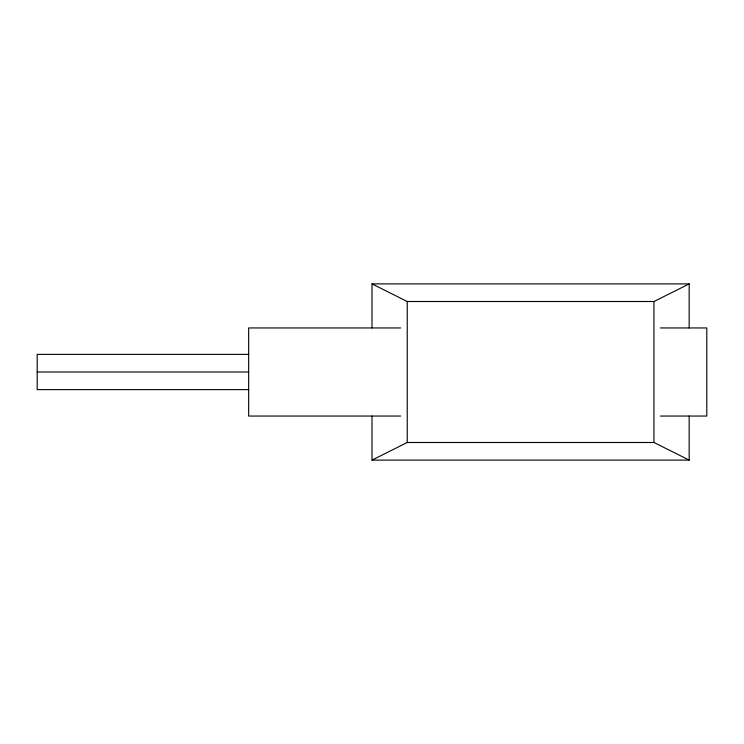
<?xml version="1.0" encoding="UTF-8"?>
<svg xmlns="http://www.w3.org/2000/svg" width="744" height="744" viewBox="0 0 744 744"><rect width="100%" height="100%" fill="white"/><g stroke="black" fill="none" stroke-linecap="round" stroke-linejoin="round"><path stroke-width="1.12" d="M372 327.946L372 283.892L407.238 301.515L653.939 301.515L689.177 283.892L689.177 327.946M372 416.054L372 460.108L407.238 442.485L653.939 442.485L689.177 460.108L689.177 416.054M372 283.892L689.177 283.892M400.598 327.946L248.654 327.946L248.654 416.054L400.598 416.054M660.402 327.946L706.8 327.946L706.8 416.054L660.402 416.054M248.654 354.377L37.2 354.377L37.2 389.624L248.654 389.624M37.2 372L248.654 372M372 460.108L689.177 460.108M653.939 301.515L653.939 442.485M407.238 301.515L407.238 442.485"/></g></svg>
